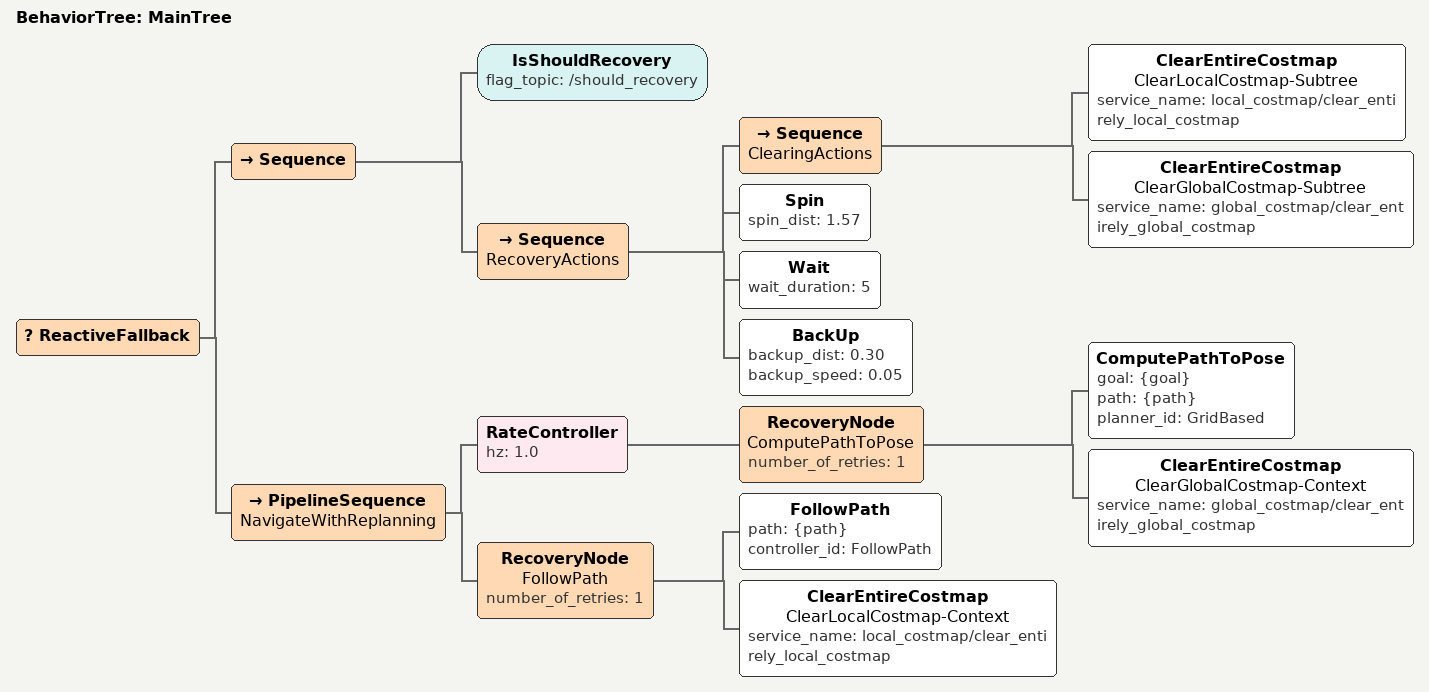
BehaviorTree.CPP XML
<!--
  This Behavior Tree has recovery actions based on a should_recovery flag topic and includes
  navigation with replanning capabilities and various recovery strategies.
-->
<root main_tree_to_execute="MainTree">
    <BehaviorTree ID="MainTree">
        <ReactiveFallback>
            <Sequence>
                <IsShouldRecovery flag_topic="/should_recovery"/>
                <Sequence name="RecoveryActions">
                    <Sequence name="ClearingActions">
                        <ClearEntireCostmap name="ClearLocalCostmap-Subtree" service_name="local_costmap/clear_entirely_local_costmap"/>
                        <ClearEntireCostmap name="ClearGlobalCostmap-Subtree" service_name="global_costmap/clear_entirely_global_costmap"/>
                    </Sequence>
                    <Spin spin_dist="1.57"/>
                    <Wait wait_duration="5"/>
                    <BackUp backup_dist="0.30" backup_speed="0.05"/>
                </Sequence>
            </Sequence>
            <PipelineSequence name="NavigateWithReplanning">
                <RateController hz="1.0">
                    <RecoveryNode name="ComputePathToPose" number_of_retries="1">
                        <ComputePathToPose goal="{goal}" path="{path}" planner_id="GridBased"/>
                        <ClearEntireCostmap name="ClearGlobalCostmap-Context" service_name="global_costmap/clear_entirely_global_costmap"/>
                    </RecoveryNode>
                </RateController>
                <RecoveryNode name="FollowPath" number_of_retries="1">
                    <FollowPath path="{path}" controller_id="FollowPath"/>
                    <ClearEntireCostmap name="ClearLocalCostmap-Context" service_name="local_costmap/clear_entirely_local_costmap"/>
                </RecoveryNode>
            </PipelineSequence>
        </ReactiveFallback>
    </BehaviorTree>
</root>
